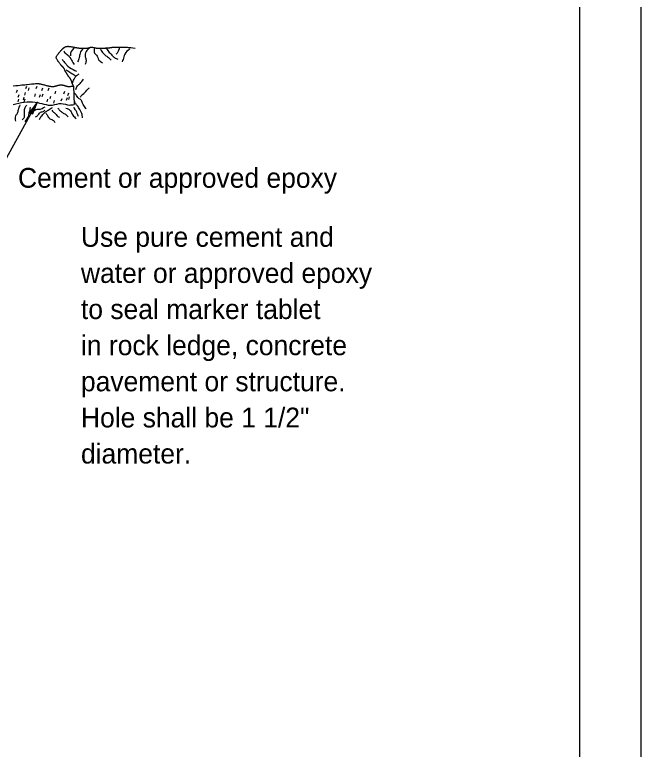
# Model space of a CAD drawing. Extents: x 0 to 2.83, y 0 to 1.83.
# Drawn here: x 2.4109 to 2.8333, y 0.9167 to 1.4115 of the extents above; entities that cross this region are included whole.
import ezdxf

# ---------------------------------------------------------------- set-up
doc = ezdxf.new("R2010")
doc.units = 0
for name, color, linetype in [('Default', 7, 'Continuous'), ('RD_Pr_Roadway_Notes', 7, 'Continuous'), ('SH_General_Details', 7, 'Continuous'), ('SH_Printer_Plotting_Border', 7, 'Continuous')]:
    doc.layers.add(name, color=color, linetype=linetype)

msp = doc.modelspace()

# ---------------------------------------------------------------- linework, layer by layer
at = {"layer": 'Default'}
msp.add_line((2.45053, 1.36347), (2.45094, 1.35103), dxfattribs=at)
msp.add_open_spline([(2.40993, 1.36356), (2.41489, 1.36407), (2.41985, 1.36458), (2.42481, 1.3651), (2.4253, 1.36515), (2.42579, 1.36514), (2.42627, 1.36513), (2.42676, 1.36512), (2.42725, 1.36507), (2.42773, 1.36497), (2.4287, 1.36477), (2.42966, 1.36454), (2.43063, 1.3643), (2.43159, 1.36406), (2.43255, 1.36378), (2.43352, 1.36354), (2.434, 1.36343), (2.43448, 1.36335), (2.43497, 1.36327), (2.43545, 1.3632), (2.43593, 1.36316), (2.43641, 1.36315), (2.43666, 1.36315), (2.4369, 1.36316), (2.43714, 1.36319), (2.43739, 1.36322), (2.43764, 1.36325), (2.43788, 1.36331), (2.43836, 1.36343), (2.43885, 1.36355), (2.43934, 1.36368), (2.43983, 1.3638), (2.44031, 1.36392), (2.4408, 1.36405), (2.44128, 1.36417), (2.44178, 1.36422), (2.44227, 1.36421), (2.44275, 1.3642), (2.44323, 1.36413), (2.4437, 1.364), (2.44419, 1.36387), (2.44466, 1.36371), (2.44514, 1.36358), (2.44562, 1.36345), (2.44609, 1.36332), (2.44658, 1.36321), (2.44681, 1.36316), (2.44705, 1.36314), (2.4473, 1.36313), (2.44754, 1.36312), (2.44778, 1.36312), (2.44802, 1.36315), (2.44886, 1.36326), (2.44969, 1.36336), (2.45053, 1.36347)], degree=3, dxfattribs=at)
msp.add_spline([(2.40993, 1.35108), (2.42481, 1.35261), (2.43641, 1.35067), (2.44227, 1.35172), (2.44802, 1.35067), (2.45094, 1.35103)], degree=3, dxfattribs=at)
at = {"layer": 'RD_Pr_Roadway_Notes'}
msp.add_line((2.3987, 1.30301), (2.42626, 1.35272), dxfattribs=at)
msp.add_lwpolyline([(2.42189, 1.34512), (2.42318, 1.34474), (2.42448, 1.34825), (2.42626, 1.35272), (2.42318, 1.34861), (2.42033, 1.34509), (2.42189, 1.34512), (2.42284, 1.34504), (2.4247, 1.34992), (2.42109, 1.34546), (2.42247, 1.34565), (2.42349, 1.34781), (2.42208, 1.34598)], dxfattribs=at)
at = {"layer": 'SH_General_Details'}
for p, q in [((2.83333, 0), (2.83333, 1.83333)), ((2.41224, 1.35908), (2.41283, 1.36083)), ((2.41845, 1.3617), (2.41903, 1.36345)), ((2.4202, 1.36053), (2.42078, 1.36228)), ((2.42545, 1.3617), (2.42603, 1.36345)), ((2.42929, 1.36042), (2.42988, 1.36217)), ((2.43355, 1.36053), (2.43414, 1.36228)), ((2.41325, 1.35592), (2.41384, 1.35767)), ((2.41675, 1.35417), (2.41734, 1.35592)), ((2.41771, 1.35739), (2.41829, 1.35914)), ((2.42442, 1.35651), (2.42501, 1.35826)), ((2.42772, 1.35592), (2.4283, 1.35767)), ((2.42947, 1.35645), (2.43005, 1.3582)), ((2.43472, 1.35497), (2.4353, 1.35672)), ((2.43816, 1.3582), (2.43875, 1.35995)), ((2.44408, 1.35823), (2.44466, 1.35998)), ((2.44685, 1.35703), (2.44744, 1.35878)), ((2.44739, 1.35435), (2.44797, 1.3561)), ((2.41324, 1.35282), (2.41382, 1.35457)), ((2.41734, 1.353), (2.41792, 1.35475)), ((2.43273, 1.35285), (2.43332, 1.3546)), ((2.43719, 1.35199), (2.43777, 1.35374)), ((2.44222, 1.35339), (2.44281, 1.35514)), ((2.44585, 1.3539), (2.44643, 1.35565))]:
    msp.add_line(p, q, dxfattribs=at)
msp.add_lwpolyline([(0.16666, 1.79167), (2.79166, 1.79167), (2.79166, 0.04167), (0.16666, 0.04167)], close=True, dxfattribs=at)
msp.add_open_spline([(2.45053, 1.36347), (2.45052, 1.36348), (2.45052, 1.36349), (2.45051, 1.3635), (2.45039, 1.36379), (2.45025, 1.36406), (2.45013, 1.36435), (2.45001, 1.36463), (2.44989, 1.36491), (2.44977, 1.3652), (2.44957, 1.36568), (2.44942, 1.36618), (2.44923, 1.36667), (2.44904, 1.36716), (2.44884, 1.36764), (2.4486, 1.36811), (2.44849, 1.36833), (2.44836, 1.36854), (2.44822, 1.36873), (2.44807, 1.36892), (2.44791, 1.36911), (2.44776, 1.3693), (2.4476, 1.36949), (2.44744, 1.36967), (2.44729, 1.36986), (2.44713, 1.37005), (2.44699, 1.37024), (2.44685, 1.37045), (2.44655, 1.37091), (2.44625, 1.37139), (2.44596, 1.37186), (2.44567, 1.37234), (2.44538, 1.37282), (2.4451, 1.3733), (2.445, 1.37349), (2.4449, 1.37368), (2.44482, 1.37388), (2.44473, 1.37408), (2.44465, 1.37428), (2.44457, 1.37448), (2.44448, 1.37468), (2.4444, 1.37488), (2.44431, 1.37507), (2.44422, 1.37527), (2.44412, 1.37546), (2.444, 1.37564), (2.44388, 1.37581), (2.44375, 1.37597), (2.4436, 1.37611), (2.44345, 1.37625), (2.44329, 1.37639), (2.44314, 1.37653), (2.44298, 1.37666), (2.44282, 1.3768), (2.44267, 1.37694), (2.44251, 1.37707), (2.44238, 1.37723), (2.44225, 1.37739), (2.44163, 1.37814), (2.44107, 1.37893), (2.4405, 1.37972), (2.44008, 1.38029), (2.43969, 1.38087), (2.43933, 1.38147), (2.43894, 1.38212), (2.43891, 1.38311), (2.43933, 1.38375), (2.43987, 1.38456), (2.44045, 1.38533), (2.44108, 1.38608), (2.4416, 1.38671), (2.44211, 1.38733), (2.44265, 1.38794), (2.44293, 1.38824), (2.44322, 1.38853), (2.44352, 1.38879), (2.44368, 1.38894), (2.44385, 1.38907), (2.44402, 1.3892), (2.44411, 1.38926), (2.4442, 1.38933), (2.44429, 1.38939), (2.44439, 1.38946), (2.44448, 1.38952), (2.44458, 1.38958), (2.44501, 1.38985), (2.44549, 1.39002), (2.446, 1.39011), (2.44647, 1.3902), (2.44696, 1.39021), (2.44744, 1.39016), (2.44811, 1.39009), (2.44879, 1.39003), (2.44946, 1.3899), (2.45014, 1.38978), (2.45081, 1.38964), (2.45148, 1.38951), (2.45215, 1.38938), (2.45283, 1.38926), (2.45351, 1.38915), (2.45418, 1.38905), (2.45486, 1.389), (2.45555, 1.389), (2.45671, 1.389), (2.45788, 1.389), (2.45905, 1.389), (2.45924, 1.389), (2.45943, 1.389), (2.45963, 1.389), (2.45988, 1.389), (2.46013, 1.38902), (2.46037, 1.38909), (2.46061, 1.38915), (2.46085, 1.38922), (2.46109, 1.38929), (2.46133, 1.38935), (2.46157, 1.38942), (2.46182, 1.38949), (2.46205, 1.38955), (2.4623, 1.38958), (2.46255, 1.38958), (2.46288, 1.38958), (2.46322, 1.38956), (2.46355, 1.38949), (2.46388, 1.38943), (2.46422, 1.38937), (2.46455, 1.38931), (2.46489, 1.38924), (2.46522, 1.38917), (2.46556, 1.38911), (2.46589, 1.38904), (2.46623, 1.38901), (2.46657, 1.389), (2.46753, 1.38894), (2.4685, 1.38893), (2.46946, 1.38893), (2.47042, 1.38893), (2.47138, 1.38894), (2.47235, 1.389), (2.47278, 1.38902), (2.47322, 1.38906), (2.47366, 1.38912), (2.4741, 1.38917), (2.47453, 1.38923), (2.47497, 1.38929), (2.47541, 1.38935), (2.47584, 1.38941), (2.47628, 1.38947), (2.47672, 1.38952), (2.47716, 1.38956), (2.4776, 1.38958), (2.4788, 1.38964), (2.48, 1.38966), (2.48121, 1.38967), (2.48241, 1.38968), (2.48362, 1.38966), (2.48483, 1.38962), (2.48725, 1.38953), (2.48966, 1.38932), (2.49206, 1.389)], degree=3, dxfattribs=at)
for points in [[(2.444, 1.38725), (2.44458, 1.38608), (2.44685, 1.38433), (2.44919, 1.38089), (2.45094, 1.37797)], [(2.45152, 1.38958), (2.4486, 1.3855), (2.4486, 1.38375)], [(2.4573, 1.389), (2.45496, 1.3855), (2.45438, 1.38258), (2.45327, 1.37972)], [(2.46138, 1.389), (2.45905, 1.38666), (2.45846, 1.38316), (2.45905, 1.38089), (2.45846, 1.37797)], [(2.46482, 1.389), (2.46482, 1.3855), (2.46599, 1.38433), (2.46774, 1.38089), (2.47007, 1.37914)], [(2.46832, 1.389), (2.47007, 1.38608), (2.47182, 1.38433), (2.4741, 1.38258), (2.47585, 1.38089)], [(2.47235, 1.38958), (2.4741, 1.38666), (2.47643, 1.38433), (2.47818, 1.38258), (2.48051, 1.38147)], [(2.48162, 1.38958), (2.47993, 1.3855), (2.47935, 1.38491)], [(2.48862, 1.38841), (2.48512, 1.38491), (2.48454, 1.38316), (2.48337, 1.37972)], [(2.44283, 1.38147), (2.4451, 1.37855), (2.44685, 1.3768), (2.45152, 1.37389), (2.45269, 1.3733)], [(2.44569, 1.37447), (2.44802, 1.37278), (2.45094, 1.37103), (2.4521, 1.36986)], [(2.44977, 1.3652), (2.45094, 1.36811), (2.4521, 1.36986), (2.45269, 1.37045), (2.45438, 1.37161)], [(2.4521, 1.36117), (2.45327, 1.3635), (2.45496, 1.3652), (2.4573, 1.36811)], [(2.45496, 1.35592), (2.45671, 1.35767), (2.45963, 1.36059), (2.46138, 1.36234)], [(2.45905, 1.34781), (2.45846, 1.34898), (2.45671, 1.3519), (2.45555, 1.35423), (2.45438, 1.35481), (2.45269, 1.35709), (2.45094, 1.35884)], [(2.45671, 1.34204), (2.45613, 1.34495), (2.45438, 1.3484), (2.45269, 1.35073), (2.45152, 1.35248), (2.45152, 1.35306)], [(2.41442, 1.35081), (2.41325, 1.34737), (2.41267, 1.34504), (2.4115, 1.34329), (2.4115, 1.33985)], [(2.4189, 1.35046), (2.41779, 1.34871), (2.41721, 1.3458), (2.41721, 1.34235), (2.41604, 1.3406)], [(2.42131, 1.34924), (2.42073, 1.34574), (2.42014, 1.34347), (2.41781, 1.33938)], [(2.42266, 1.34663), (2.42441, 1.34721), (2.42616, 1.3478), (2.42733, 1.3478), (2.43135, 1.34955)], [(2.42493, 1.3426), (2.42662, 1.34376), (2.42895, 1.3461), (2.42953, 1.3461), (2.43128, 1.34726)], [(2.42763, 1.3408), (2.42879, 1.34308), (2.42996, 1.34424), (2.43171, 1.34599), (2.4334, 1.34716), (2.43632, 1.34891)], [(2.43592, 1.3471), (2.43709, 1.34594), (2.43878, 1.34419), (2.43994, 1.34302), (2.44111, 1.34244)], [(2.43997, 1.34853), (2.44056, 1.34794), (2.44231, 1.34619), (2.44406, 1.34503), (2.44522, 1.34444), (2.44691, 1.34269)], [(2.44547, 1.34845), (2.44722, 1.34787), (2.44891, 1.34612), (2.45008, 1.34384), (2.45241, 1.34151)], [(2.45395, 1.34288), (2.45337, 1.34405), (2.45279, 1.3458), (2.45168, 1.34755), (2.45109, 1.34924)], [(2.43184, 1.34528), (2.433, 1.34353), (2.43417, 1.34178), (2.4365, 1.34062), (2.43825, 1.33893)]]:
    msp.add_spline(points, degree=3, dxfattribs=at)
at = {"layer": 'SH_Printer_Plotting_Border'}
msp.add_lwpolyline([(-0.00001, 0), (2.83333, 0), (2.83333, 1.83333), (-0.00001, 1.83333)], close=True, dxfattribs=at)

# ---------------------------------------------------------------- texts
at = {"layer": 'RD_Pr_Roadway_Notes'}
for s, height, p in [('Cement or approved epoxy', 0.0133333, (2.41314, 1.29493)), ('Use pure cement and', 0.0133333, (2.45558, 1.25516)), ('water or approved epoxy', 0.0133333, (2.45558, 1.23083)), ('to seal marker tablet', 0.0133333, (2.45558, 1.20649)), ('in rock ledge, concrete', 0.0133333, (2.45558, 1.18216)), ('pavement or structure.', 0.0133333, (2.45558, 1.15783)), ('Hole shall be 1 1/2"', 0.0133333, (2.45558, 1.13349)), ('diameter.', 0.013333, (2.45558, 1.10916))]:
    msp.add_text(s, height=height, dxfattribs=at).set_placement(p)

doc.saveas('drawing.dxf')
